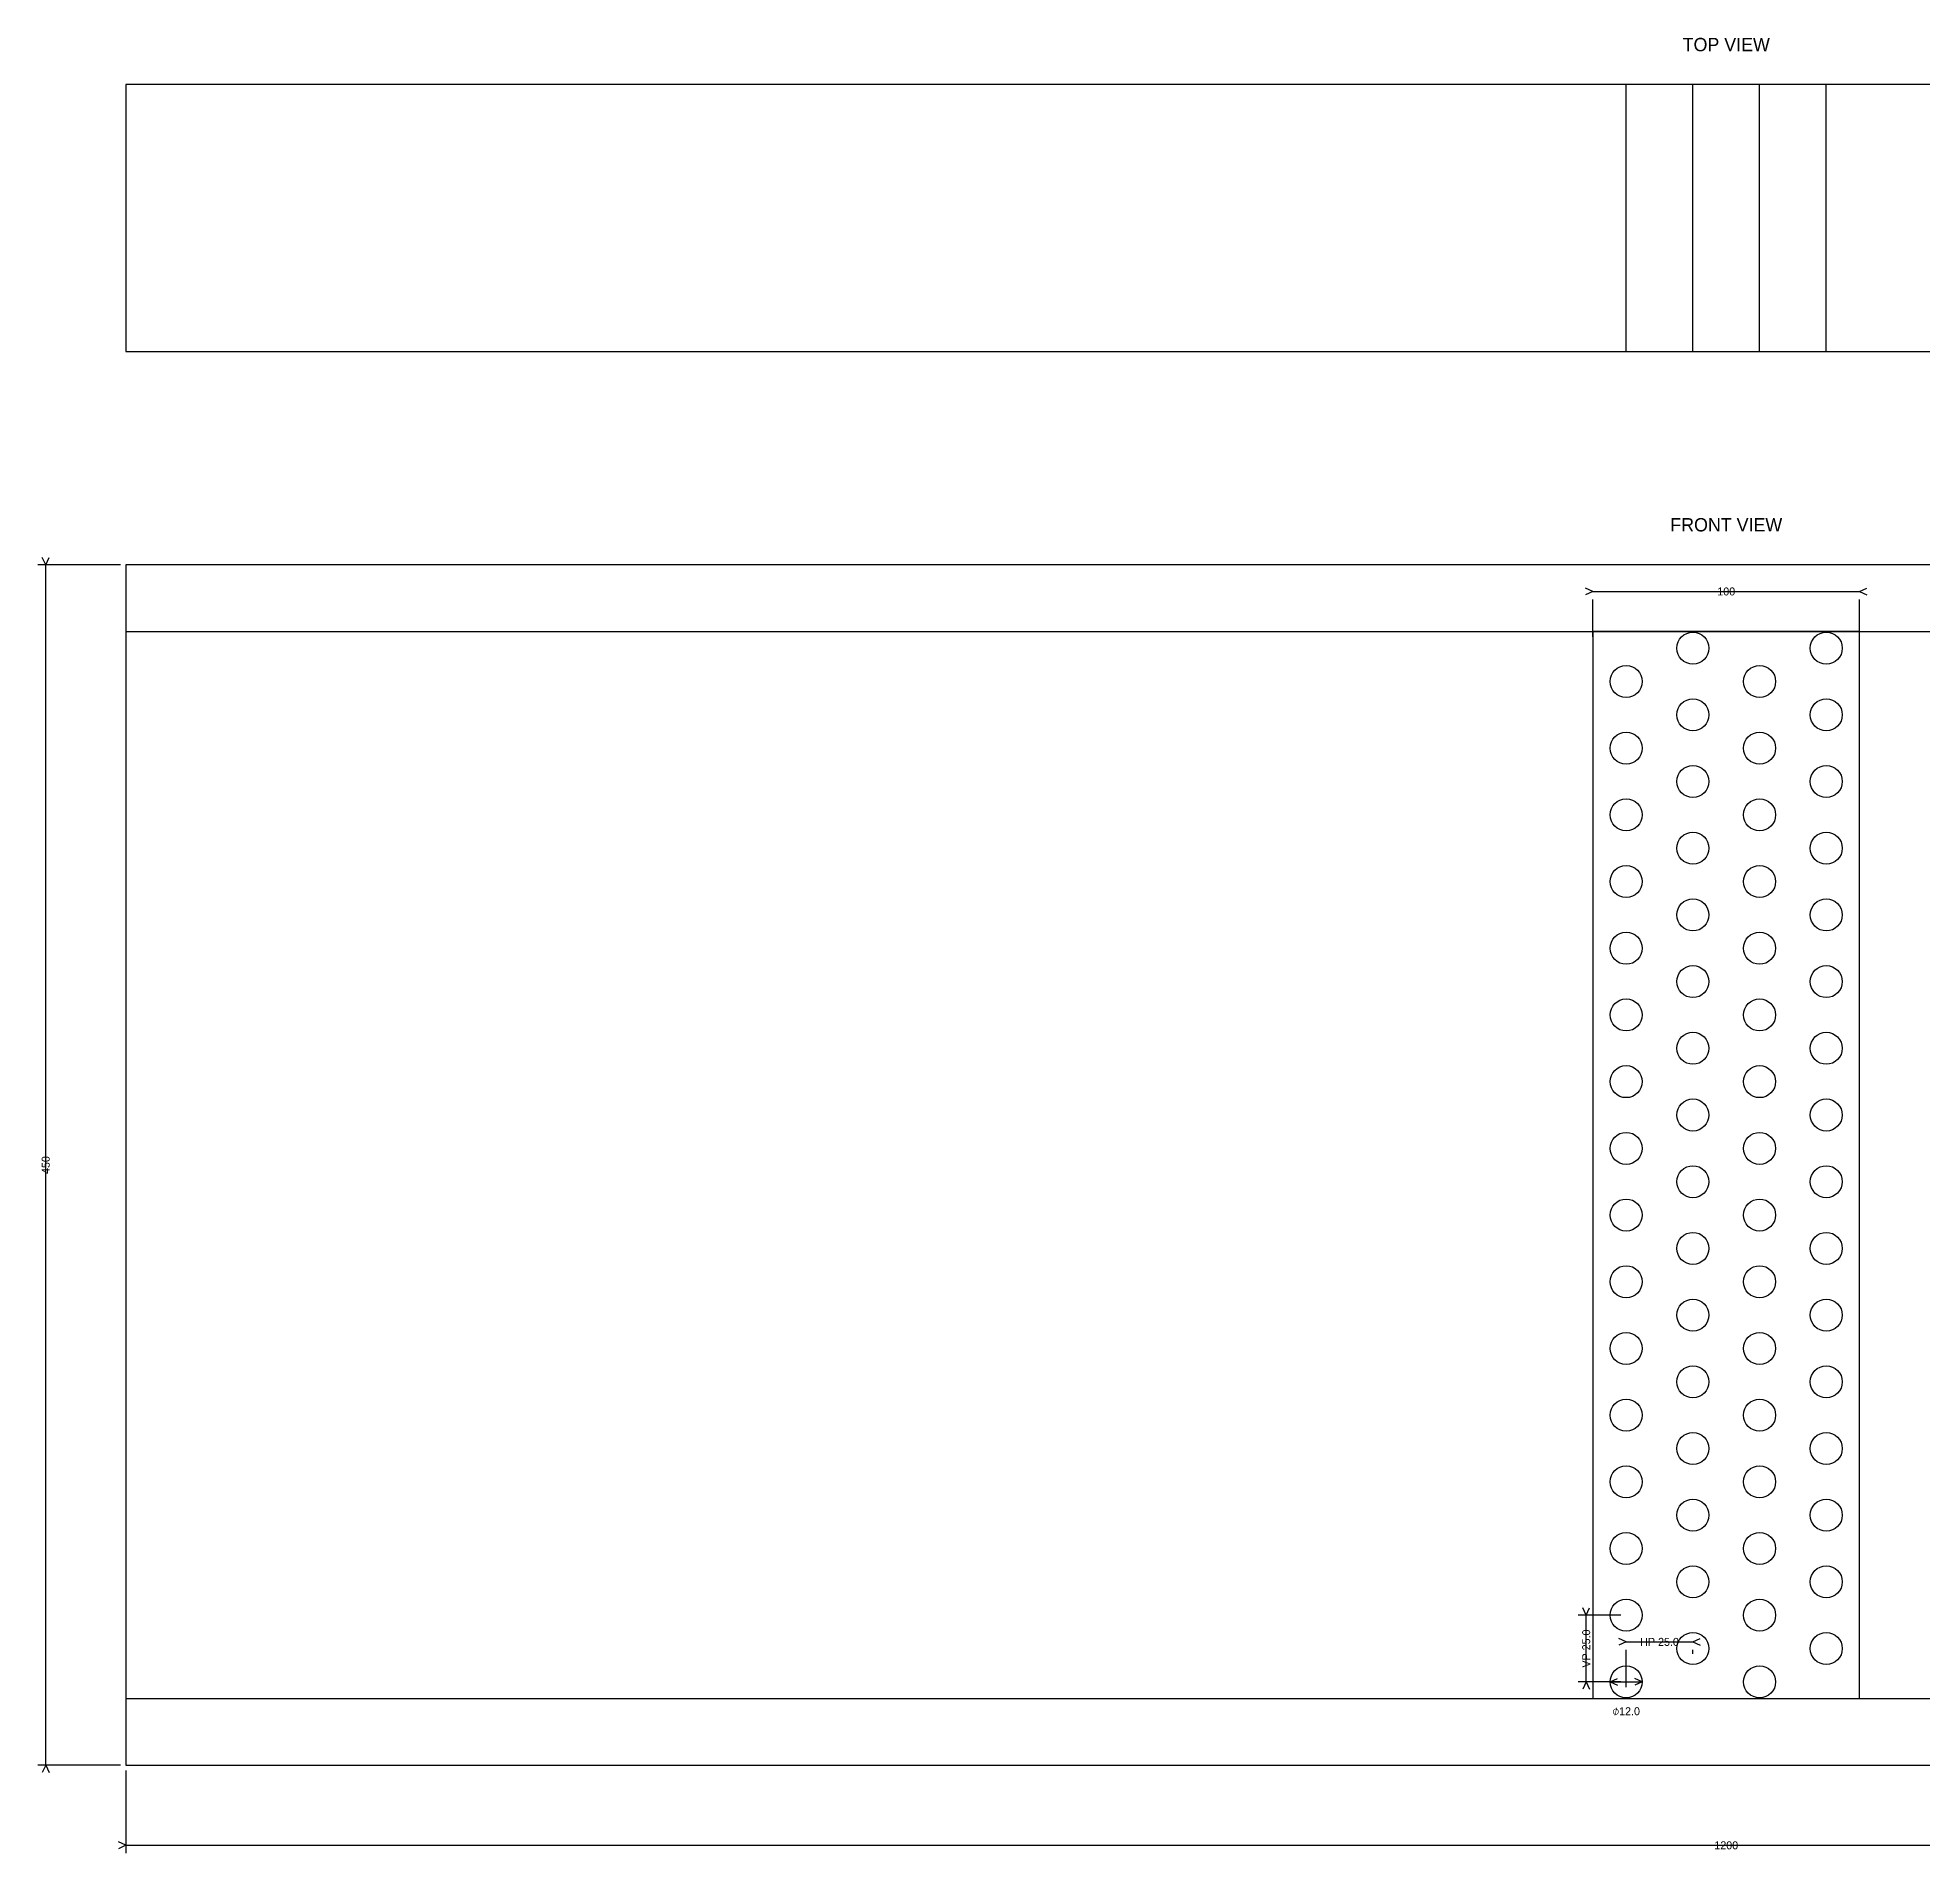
# Model space of a CAD drawing. Header units: metres. Extents: x -33 to 1380, y -33 to 648.
# Drawn here: x -33 to 674, y -33 to 648 of the extents above; entities that cross this region are included whole.
import ezdxf
from ezdxf.enums import TextEntityAlignment as Align

# ---------------------------------------------------------------- set-up
doc = ezdxf.new("R2010")
doc.units = ezdxf.units.M
for name, color, linetype in [('CASING', 1, 'Continuous'), ('COIL', 7, 'Continuous'), ('DIMS', 4, 'Continuous'), ('FINS', 8, 'Continuous'), ('LABELS', 2, 'Continuous'), ('PLATES', 5, 'Continuous'), ('TUBES', 3, 'Continuous')]:
    doc.layers.add(name, color=color, linetype=linetype)

msp = doc.modelspace()

# ---------------------------------------------------------------- linework, layer by layer
at = {"layer": 'CASING'}
for points in [[(0, 530), (1200, 530), (1200, 630), (0, 630), (0, 530)], [(0, 0), (1200, 0), (1200, 450), (0, 450), (0, 0)]]:
    msp.add_lwpolyline(points, dxfattribs=at)
at = {"layer": 'COIL'}
msp.add_lwpolyline([(550, 25), (650, 25), (650, 425), (550, 425), (550, 25)], dxfattribs=at)
at = {"layer": 'DIMS'}
for p, q in [((-30, 450), (-31.27, 452.72)), ((-30, 450), (-28.73, 452.72)), ((-2, 450), (-33, 450)), ((-30, 0), (-30, 450)), ((550, 440), (547.28, 441.27)), ((550, 440), (547.28, 438.73)), ((550, 440), (650, 440)), ((650, 440), (652.72, 441.27)), ((650, 440), (652.72, 438.73)), ((550, 423), (550, 437)), ((650, 423), (650, 437)), ((547.5, 56.25), (546.23, 58.97)), ((547.5, 56.25), (548.77, 58.97)), ((560.5, 56.25), (544.5, 56.25)), ((547.5, 31.25), (547.5, 56.25)), ((562.5, 46.25), (559.78, 47.52)), ((562.5, 46.25), (559.78, 44.98)), ((562.5, 46.25), (587.5, 46.25)), ((562.5, 29.25), (562.5, 43.25)), ((587.5, 46.25), (590.22, 47.52)), ((587.5, 46.25), (590.22, 44.98)), ((587.5, 41.75), (587.5, 43.25)), ((560.5, 31.25), (544.5, 31.25)), ((547.5, 31.25), (546.23, 28.53)), ((547.5, 31.25), (548.77, 28.53)), ((556.5, 31.25), (559.22, 32.52)), ((556.5, 31.25), (568.5, 31.25)), ((556.5, 31.25), (559.22, 29.98)), ((568.5, 31.25), (565.78, 32.52)), ((568.5, 31.25), (565.78, 29.98)), ((-2, 0), (-33, 0)), ((-30, 0), (-31.27, -2.72)), ((-30, 0), (-28.73, -2.72)), ((0, -2), (0, -33)), ((0, -30), (-2.72, -28.73)), ((0, -30), (-2.72, -31.27)), ((0, -30), (1200, -30))]:
    msp.add_line(p, q, dxfattribs=at)
at = {"layer": 'FINS'}
for p, q in [((562.5, 530), (562.5, 630)), ((587.5, 530), (587.5, 630)), ((612.5, 530), (612.5, 630)), ((637.5, 530), (637.5, 630))]:
    msp.add_line(p, q, dxfattribs=at)
at = {"layer": 'PLATES'}
for p, q in [((0, 425), (1200, 425)), ((0, 25), (1200, 25))]:
    msp.add_line(p, q, dxfattribs=at)
at = {"layer": 'TUBES'}
for centre in [(587.5, 418.75), (637.5, 418.75), (562.5, 406.25), (612.5, 406.25), (587.5, 393.75), (637.5, 393.75), (562.5, 381.25), (612.5, 381.25), (587.5, 368.75), (637.5, 368.75), (562.5, 356.25), (612.5, 356.25), (587.5, 343.75), (637.5, 343.75), (562.5, 331.25), (612.5, 331.25), (587.5, 318.75), (637.5, 318.75), (562.5, 306.25), (612.5, 306.25), (587.5, 293.75), (637.5, 293.75), (562.5, 281.25), (612.5, 281.25), (587.5, 268.75), (637.5, 268.75), (562.5, 256.25), (612.5, 256.25), (587.5, 243.75), (637.5, 243.75), (562.5, 231.25), (612.5, 231.25), (587.5, 218.75), (637.5, 218.75), (562.5, 206.25), (612.5, 206.25), (587.5, 193.75), (637.5, 193.75), (562.5, 181.25), (612.5, 181.25), (587.5, 168.75), (637.5, 168.75), (562.5, 156.25), (612.5, 156.25), (587.5, 143.75), (637.5, 143.75), (562.5, 131.25), (612.5, 131.25), (587.5, 118.75), (637.5, 118.75), (562.5, 106.25), (612.5, 106.25), (587.5, 93.75), (637.5, 93.75), (562.5, 81.25), (612.5, 81.25), (587.5, 68.75), (637.5, 68.75), (562.5, 56.25), (612.5, 56.25), (587.5, 43.75), (637.5, 43.75), (562.5, 31.25), (612.5, 31.25)]:
    msp.add_circle(centre, 6, dxfattribs=at)

# ---------------------------------------------------------------- texts
at = {"layer": 'DIMS'}
for s, p in [('100', (600, 440)), ('HP 25.0', (575, 46.25)), ('⌀12.0', (562.5, 20.25)), ('1200', (600, -30))]:
    msp.add_text(s, height=3, dxfattribs=at).set_placement(p, align=Align.MIDDLE_CENTER)
for s, p in [('450', (-30, 225)), ('VP 25.0', (547.5, 43.75))]:
    msp.add_text(s, height=3, rotation=90, dxfattribs=at).set_placement(p, align=Align.MIDDLE_CENTER)
at = {"layer": 'LABELS'}
for s, p in [('TOP VIEW', (600, 645)), ('FRONT VIEW', (600, 465))]:
    msp.add_text(s, height=5, dxfattribs=at).set_placement(p, align=Align.MIDDLE_CENTER)

doc.saveas('drawing.dxf')
